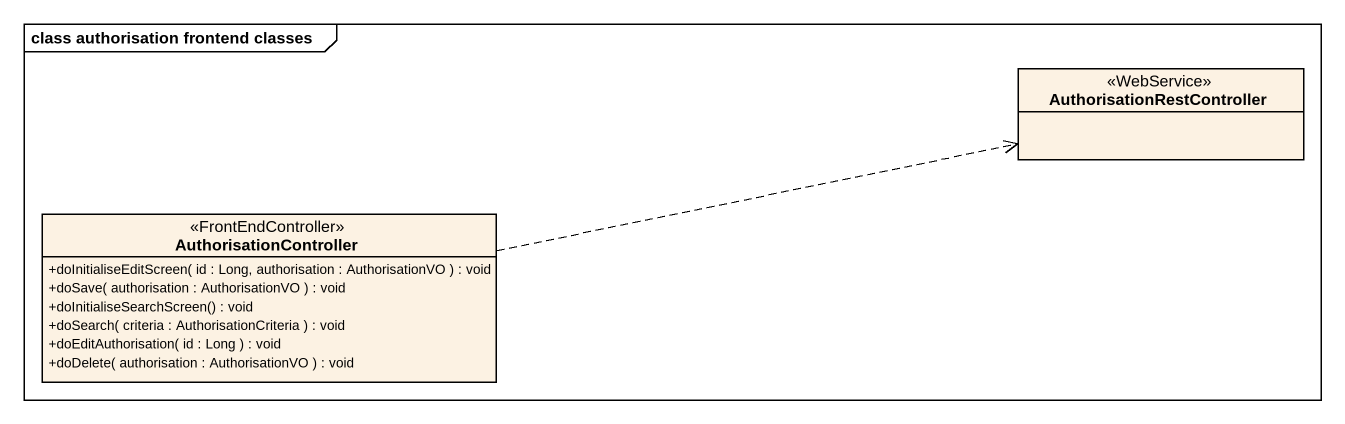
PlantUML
@startuml
mainframe class authorisation frontend classes
hide circle
hide empty members
skinparam classAttributeIconSize 0
class AuthorisationRestController <<WebService>>
class AuthorisationController <<FrontEndController>> {
  +doInitialiseEditScreen( id : Long, authorisation : AuthorisationVO ) : void
  +doSave( authorisation : AuthorisationVO ) : void
  +doInitialiseSearchScreen() : void
  +doSearch( criteria : AuthorisationCriteria ) : void
  +doEditAuthorisation( id : Long ) : void
  +doDelete( authorisation : AuthorisationVO ) : void
}
AuthorisationController .right.> AuthorisationRestController
@enduml
